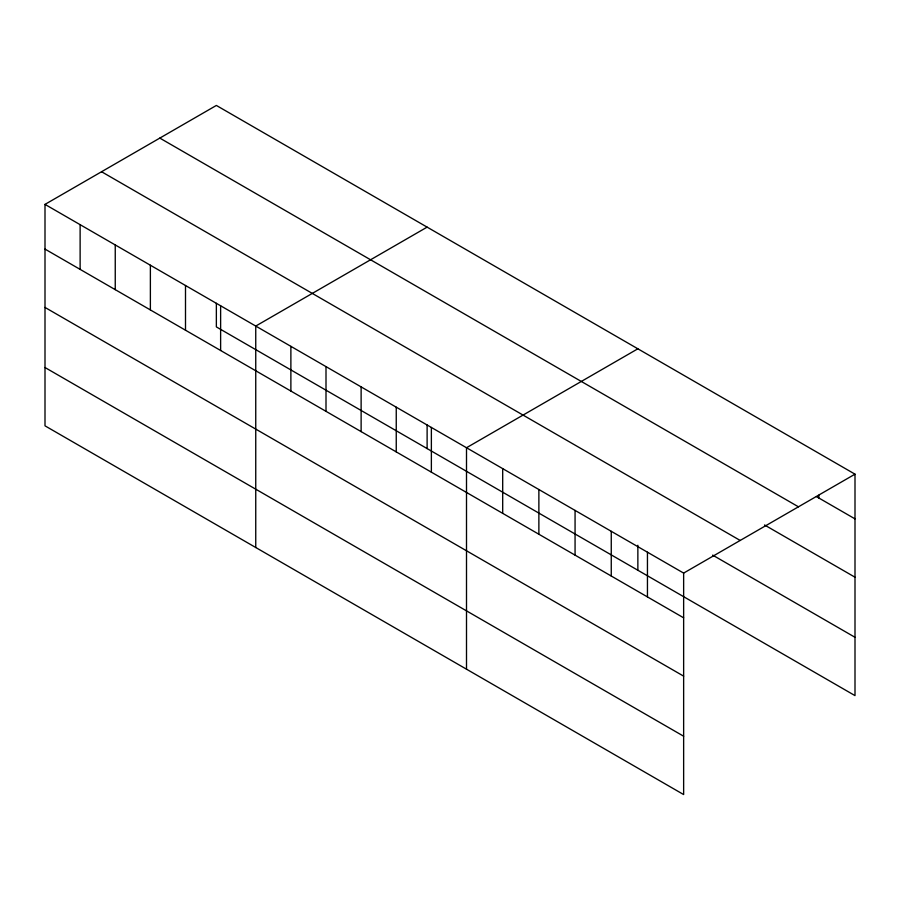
<?xml version="1.0" encoding="UTF-8"?>
<svg xmlns="http://www.w3.org/2000/svg" width="900" height="900" viewBox="0 0 900 900"><rect width="100%" height="100%" fill="white"/><g stroke="black" fill="none" stroke-linecap="round" stroke-linejoin="round"><path stroke-width="1.35" d="M45 204.39L683.64 573.097L683.64 794.554L45 425.835L45 204.39L216.36 105.446L855 474.165L855 695.61L216.36 326.902L216.36 303.3M427.118 227.126L255.746 326.059L255.746 547.515M637.864 348.795L466.504 447.739L466.504 669.184M683.64 573.097L855 474.165M816.401 496.586L855 518.873M159.817 138.094L798.446 506.812M764.528 524.97L855 577.204M101.554 171.731L740.183 540.45M712.654 555.109L855 637.29M45 249.097L683.64 617.816M45 307.429L683.64 676.136M45 367.515L683.64 736.222M818.809 495.191L818.809 497.981M647.449 552.206L647.449 596.925M637.864 545.254L637.864 570.251M611.258 531.315L611.258 576.023M575.066 510.412L575.066 555.131M538.875 489.521L538.875 534.24M502.695 468.63L502.695 513.349M431.37 427.455L431.37 472.174M427.118 424.969L427.118 448.582M396.248 407.183L396.248 451.89M361.125 386.899L361.125 431.618M326.002 366.615L326.002 411.334M290.88 346.343L290.88 391.05M220.624 305.786L220.624 350.494M185.501 285.502L185.501 330.221M150.379 265.219L150.379 309.938M115.245 244.946L115.245 289.654M80.123 224.662L80.123 269.381"/></g></svg>
